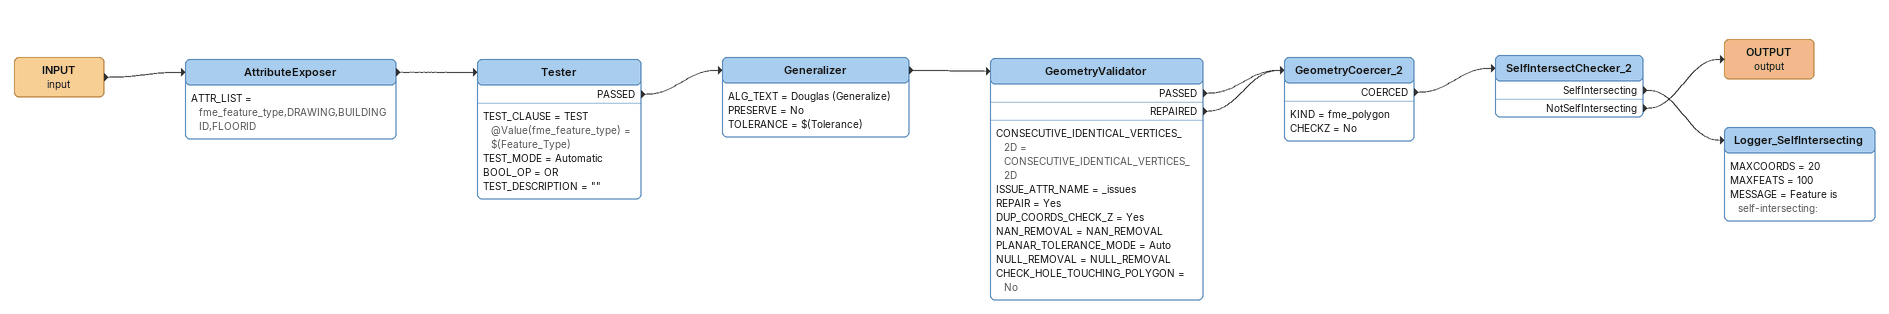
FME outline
INPUT (input)
    -> AttributeExposer
AttributeExposer
    ATTR_LIST = fme_feature_type,DRAWING,BUILDINGID,FLOORID
    -> Tester
Tester
    TEST_CLAUSE = TEST @Value(fme_feature_type) = $(Feature_Type)
    TEST_MODE = Automatic
    BOOL_OP = OR
    TEST_DESCRIPTION = ""
    PASSED -> Generalizer
Generalizer
    ALG_TEXT = Douglas (Generalize)
    PRESERVE = No
    TOLERANCE = $(Tolerance)
    -> GeometryValidator
GeometryValidator
    CONSECUTIVE_IDENTICAL_VERTICES_2D = CONSECUTIVE_IDENTICAL_VERTICES_2D
    ISSUE_ATTR_NAME = _issues
    REPAIR = Yes
    DUP_COORDS_CHECK_Z = Yes
    NAN_REMOVAL = NAN_REMOVAL
    PLANAR_TOLERANCE_MODE = Auto
    NULL_REMOVAL = NULL_REMOVAL
    CHECK_HOLE_TOUCHING_POLYGON = No
    PASSED -> GeometryCoercer_2
    REPAIRED -> GeometryCoercer_2
GeometryCoercer_2
    KIND = fme_polygon
    CHECKZ = No
    COERCED -> SelfIntersectChecker_2
SelfIntersectChecker_2
    SelfIntersecting -> Logger_SelfIntersecting
    NotSelfIntersecting -> OUTPUT (output)
OUTPUT (output)
Logger_SelfIntersecting
    MAXCOORDS = 20
    MAXFEATS = 100
    MESSAGE = Feature is self-intersecting:
